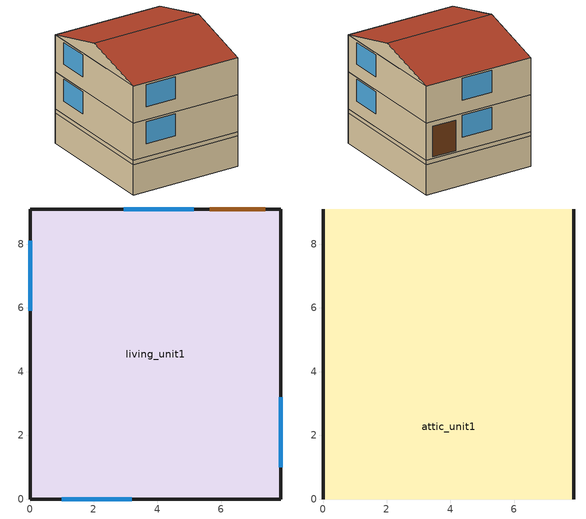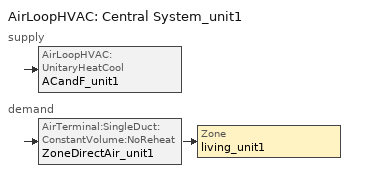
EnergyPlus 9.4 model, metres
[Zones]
living_unit1
 floor adiabatic (Interior Floor): 0,0 0,9.1 7.88,9.1 7.88,0 z2.9; 0,0 0,9.1 7.88,9.1 7.88,0 z0.3
 floor othersidecoefficients (Exterior Floor): 0,0 0,9.1 7.88,9.1 7.88,0 z-2.13
 wall outside (Exterior Wall): 0,0 7.88,0 7.88,9.1 0,9.1 0,0 z0.3:2.9; 0,0 7.88,0 7.88,9.1 0,9.1 0,0 z2.9:5.49
 wall outside (Basement Wall): 0,0 7.88,0 7.88,9.1 0,9.1 0,0 z0:0.3
 wall othersidecoefficients (Basement Wall): 0,0 7.88,0 7.88,9.1 0,9.1 0,0 z-2.13:0
 window (Exterior Window): 1,0 3.19,0 / 5.13,9.1 2.94,9.1 / 7.88,1 7.88,3.19 / 0,8.1 0,5.91 z1.22:2.74; 1,0 3.19,0 / 5.13,9.1 2.94,9.1 / 7.88,1 7.88,3.19 / 0,8.1 0,5.91 z3.81:5.34
 door (Exterior Door): 7.38,9.1 5.63,9.1 z0.4:2.54
 ceiling to attic_unit1 (Interior Ceiling): 0,0 7.88,0 7.88,9.1 0,9.1 z5.49
attic_unit1
 wall outside (Gable_end): 7.88,0,5.49 7.88,9.1,5.49 7.88,4.55,6.7; 0,9.1,5.49 0,0,5.49 0,4.55,6.7
 roof outside (Exterior Roof): 0,0,5.49 7.88,0,5.49 7.88,4.55,6.7 0,4.55,6.7; 7.88,9.1,5.49 0,9.1,5.49 0,4.55,6.7 7.88,4.55,6.7
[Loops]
AirLoopHVAC 'Central System_unit1'
 supply: AirLoopHVAC:UnitaryHeatCool 'ACandF_unit1'
 demand: AirTerminal:SingleDuct:ConstantVolume:NoReheat 'ZoneDirectAir_unit1' > Zone 'living_unit1'
[Building]
SF+CZ5AWH+USA_IL_Chicago-OHare.Intl.AP.725300+gasfurnace+heatedbsmt+IECC_2018: North Axis {deg}=0; Terrain=Suburbs; Loads Convergence Tolerance Value {W}=0.4; Temperature Convergence Tolerance Value {deltaC}=0.5; Solar Distribution=MinimalShadowing; Maximum Number of Warmup Days=20; Minimum Number of Warmup Days=2
[Site:Location]
Chicago Ohare Intl Ap_IL_USA Design_Conditions: Latitude {deg}=41.98; Longitude {deg}=-87.92; Time Zone {hr}=-6; Elevation {m}=201
[SizingPeriod:DesignDay] Day of Month=21; Dry-Bulb Temperature Range Modifier Type=DefaultMultipliers; Humidity Condition Type=Wetbulb; Barometric Pressure {Pa}=98934; Rain Indicator=No; Snow Indicator=No; Daylight Saving Time Indicator=No
Name | Month | Day Type | Maximum Dry-Bulb Temperature {C} | Daily Dry-Bulb Temperature Range {deltaC} | Wetbulb or DewPoint at Maximum Dry-Bulb {C} | Wind Speed {m/s} | Wind Direction {deg} | Solar Model Indicator | Sky Clearness | ASHRAE Clear Sky Optical Depth for Beam Irradiance (taub) | ASHRAE Clear Sky Optical Depth for Diffuse Irradiance (taud)
Chicago Ohare Intl Ap Ann Htg 99.6% Condns DB | 1 | WinterDesignDay | -20 | 0 | -20 | 4.9 | 270 | ASHRAEClearSky | 0
Chicago Ohare Intl Ap Ann Clg .4% Condns DB=>MWB | 7 | SummerDesignDay | 33.3 | 10.5 | 23.7 | 5.2 | 230 | ASHRAETau |  | 0.455 | 2.05
[Material]
Name | Roughness | Thickness {m} | Conductivity {W/m-K} | Density {kg/m3} | Specific Heat {J/kg-K} | Solar Absorptance | Thermal Absorptance | Visible Absorptance
sheathing_consol_layer | Rough | 0.0127 | 0.0940184 | 685.008 | 1172.332
ceil_consol_layer | Rough | 0.300206 | 0.0617176 | 41.9286 | 776.251
floor_consol_layer | Rough | 0.23495 | 0.0515515 | 55.074 | 916.9311
bsmtwall_consol_layer | Rough | 0.2397 | 0.0601466 | 120.801 | 1036.26
wall_consol_layer | Rough | 0.2397 | 0.057165 | 120.801 | 1036.26
Asphalt_shingle | MediumRough | 0.00633985 | 0.08186 | 1121.29 | 1255.2 | 0.75
cement_stucco | MediumSmooth | 0.01905 | 0.721 | 1865.58 | 878.64
syn_stucco | MediumSmooth | 0.003048 | 8.65E-02 | 400 | 878.64
Drywall_1/2in | MediumSmooth | 0.0127 | 0.16009 | 800.923 | 1087.84
OSB_5/8in | MediumSmooth | 0.015875 | 0.1163 | 544.627 | 1213.36
OSB_7/16in | MediumSmooth | 0.0111125 | 0.1163 | 544.627 | 1213.36
Plywood_3/4in | Rough | 0.01905 | 0.115458 | 544.68 | 674.54 | 0.7 | 0.9 | 0.7
Carpet_n_pad | MediumSmooth | 0.0254001 | 0.0601314 | 32.0369 | 836.8 | 0.7 | 0.9 | 0.7
OSB_1/2in | MediumSmooth | 0.0127 | 0.1163 | 544.627 | 1213.36 | 0.7 | 0.9 | 0.7
door_const | Smooth | 0.0422696 | 0.0720096 | 512.64 | 767.58
Std Wood 6inch | MediumSmooth | 0.15 | 0.12 | 540 | 1210 | 0.7 | 0.9 | 0.7
[Construction]
Exterior Wall: syn_stucco, sheathing_consol_layer, OSB_7/16in, wall_consol_layer, Drywall_1/2in
InteriorFurnishings: Std Wood 6inch
Exterior Floor: floor_consol_layer, Plywood_3/4in, Carpet_n_pad
Interior Floor: Plywood_3/4in, Carpet_n_pad
Interior Ceiling: ceil_consol_layer, Drywall_1/2in
Exterior Roof: Asphalt_shingle, OSB_1/2in
Exterior Window: Glass
Exterior Door: door_const
Gable_end: cement_stucco, Bldg_paper_felt, OSB_5/8in, Air_4_in_vert, Drywall_1/2in
Basement Wall: Plywood_3/4in, bsmtwall_consol_layer, Plywood_3/4in
[Material:NoMass]
Bldg_paper_felt: Roughness=Smooth; Thermal Resistance {m2-K/W}=0.0105666
[Material:AirGap]
Air_4_in_vert: Thermal Resistance {m2-K/W}=0.158499
[WindowMaterial:SimpleGlazingSystem]
Glass: U-Factor {W/m2-K}=1; Solar Heat Gain Coefficient=0.8; Visible Transmittance=0.88
[Zone] Multiplier=1
living_unit1; attic_unit1
[InternalMass]
Internalmass_unit1: Construction=InteriorFurnishings; Zone or ZoneList=living_unit1; Surface Area {m2}=300
[ThermostatSetpoint:DualSetpoint]
thermostat_living Dual SP Control: Heating Setpoint Temperature Schedule=heating_sch; Cooling Setpoint Temperature Schedule=cooling_sch
[AvailabilityManager:Scheduled]
System availability: Schedule=always_avail
[Sizing:System]
Central System_unit1: Type of Load to Size On=Sensible; Design Outdoor Air Flow Rate {m3/s}=autosize; Central Heating Maximum System Air Flow Ratio=1; Preheat Design Temperature {C}=7; Preheat Design Humidity Ratio {kgWater/kgDryAir}=0.008; Precool Design Temperature {C}=11; Precool Design Humidity Ratio {kgWater/kgDryAir}=0.008; Central Cooling Design Supply Air Temperature {C}=12; Central Heating Design Supply Air Temperature {C}=50; Type of Zone Sum to Use=NonCoincident; 100% Outdoor Air in Cooling=No; 100% Outdoor Air in Heating=No; Central Cooling Design Supply Air Humidity Ratio {kgWater/kgDryAir}=0.008; Central Heating Design Supply Air Humidity Ratio {kgWater/kgDryAir}=0.008; Cooling Supply Air Flow Rate Method=DesignDay; Heating Supply Air Flow Rate Method=DesignDay; Zone Maximum Outdoor Air Fraction=1; Cooling Design Capacity Method=CoolingDesignCapacity; Cooling Design Capacity {W}=autosize; Heating Design Capacity Method=HeatingDesignCapacity; Heating Design Capacity {W}=autosize; Central Cooling Capacity Control Method=OnOff
[ZoneControl:Thermostat]
Zone Thermostat_unit1: Zone or ZoneList=living_unit1; Control Type Schedule=zone_control_type; Control 1=thermostat_living Dual SP Control
[AirTerminal:SingleDuct:ConstantVolume:NoReheat]
ZoneDirectAir_unit1: Availability Schedule=always_avail; Maximum Air Flow Rate {m3/s}=autosize
[Coil:Cooling:DX:SingleSpeed]
DX Cooling Coil_unit1: Availability Schedule=always_avail; Gross Rated Total Cooling Capacity {W}=autosize; Gross Rated Sensible Heat Ratio=autosize; Gross Rated Cooling COP {W/W}=3.97009; Rated Air Flow Rate {m3/s}=autosize; Total Cooling Capacity Function of Temperature Curve=Cool-Cap-FT; Total Cooling Capacity Function of Flow Fraction Curve=ConstantCubic; Energy Input Ratio Function of Temperature Curve=Cool-EIR-FT; Energy Input Ratio Function of Flow Fraction Curve=ConstantCubic; Part Load Fraction Correlation Curve=Cool-PLF-fPLR
[Fan:OnOff]
Supply Fan_unit1: Availability Schedule=always_avail; Fan Total Efficiency=0.377; Pressure Rise {Pa}=400; Maximum Flow Rate {m3/s}=autosize; Motor Efficiency=0.65; Motor In Airstream Fraction=1
[AirLoopHVAC]
Central System_unit1: Design Supply Air Flow Rate {m3/s}=autosize
[AirLoopHVAC:UnitaryHeatCool]
ACandF_unit1: Availability Schedule=always_avail; Supply Air Fan Operating Mode Schedule=fan_cycle; Maximum Supply Air Temperature {C}=80; Cooling Supply Air Flow Rate {m3/s}=autosize; Heating Supply Air Flow Rate {m3/s}=autosize; No Load Supply Air Flow Rate {m3/s}=0; Controlling Zone or Thermostat Location=living_unit1; Supply Fan=Supply Fan_unit1; Fan Placement=BlowThrough; Heating Coil=Main Fuel Heating Coil_unit1; Cooling Coil=DX Cooling Coil_unit1; Dehumidification Control Type=None
[Coil:Heating:Fuel]
Main Fuel heating coil_unit1: Availability Schedule=always_avail; Fuel Type=NaturalGas; Burner Efficiency=0.9; Nominal Capacity {W}=autosize
[Zone equipment]
living_unit1: ZoneDirectAir_unit1
[People]
people_unit1: Zone or ZoneList=living_unit1; Number of People Schedule=Occupancy; Number of People Calculation Method=People; Number of People=3; Fraction Radiant=0; Sensible Heat Fraction=autocalculate; Activity Level Schedule=activity_sch; Enable ASHRAE 55 Comfort Warnings=No; Mean Radiant Temperature Calculation Type=ZoneAveraged
[Lights] Zone or ZoneList=living_unit1; Schedule=InteriorLightingHE; Design Level Calculation Method=Watts/Area; Return Air Fraction=0; Fraction Radiant=0.6; Fraction Visible=0.2; Fraction Replaceable=0
Name | Watts per Zone Floor Area {W/m2}
Living Hardwired Lighting1 | 1.15189
Living Plug-in Lighting1 | 0.478468
[ElectricEquipment]
plug_loads: Zone or ZoneList=living_unit1; Schedule=MiscPlugLoad; Design Level Calculation Method=EquipmentLevel; Design Level {W}=750; Fraction Latent=0; Fraction Radiant=0.3; Fraction Lost=0.1
[Schedule:Day:Hourly]
OccupancyDay: 1, 1, 1, 1, 1, 1, 1, 0.8831, 0.40861, 0.24189, 0.24189, 0.24189, 0.24189, 0.24189, 0.24189, 0.24189, 0.29498, 0.5531, 0.89693, 0.89693, 0.89693, 1, 1, 1
LightingDay_EELighting: 0.06875, 0.06875, 0.06875, 0.06875, 0.20625, 0.429688, 0.48125, 0.429688, 0.189062, 0.128906, 0.128906, 0.128906, 0.128906, 0.128906, 0.128906, 0.223438, 0.48125, 0.670312, 0.902344, 1, 1, 0.75625, 0.421094, 0.171875
MiscPlugLoadDay: 0.60749, 0.559339, 0.552853, 0.545071, 0.524481, 0.585279, 0.676232, 0.718547, 0.60749, 0.517023, 0.529183, 0.529345, 0.520428, 0.538424, 0.568742, 0.600357, 0.710117, 0.862678, 0.936608, 0.966764, 1, 0.976654, 0.845169, 0.734436
[Schedule:Week:Compact]
MiscPlugLoadWeek: For: AllDays, MiscPlugLoadDay
OccupancyWeek: For: AllDays, OccupancyDay
LightingProfileWeek_EELighting: For: AllDays, LightingDay_EELighting
[Schedule:Year]
Occupancy: OccupancyWeek, 1, 1, 12, 31
InteriorLightingHE: LightingProfileWeek_EELighting, 1, 1, 12, 31
MiscPlugLoad: MiscPlugLoadWeek, 1, 1, 12, 31
[Schedule:Compact]
activity_sch: Through: 12/31, For: AllDays, Until: 24:00, 117.28
zone_control_type: Through: 12/31, For: AllDays, Until 24:00, 4
always_avail: Through: 12/31, For: AllDays, Until: 24:00, 1
heating_sch: Through: 12/31, For: AllDays, Until: 24:00, 22.22
cooling_sch: Through: 12/31, For: AllDays, Until: 24:00, 23.88
fan_cycle: Through: 12/31, For: AllDays, Until: 24:00, 0
[Curve:Biquadratic] Minimum Value of x=-100; Maximum Value of x=100; Minimum Value of y=-100; Maximum Value of y=100
Name | Coefficient1 Constant | Coefficient2 x | Coefficient3 x**2 | Coefficient4 y | Coefficient5 y**2 | Coefficient6 x*y
Cool-Cap-fT | 1.26489 | -0.035055 | 0.00211086 | -0.00152689 | -7.0308e-06 | -0.000469184
Cool-EIR-fT | 0.384024 | 0.0296967 | -0.00113293 | 0.00649067 | 0.000262699 | -0.000120722
[Curve:Quadratic]
Cool-PLF-fPLR: Coefficient1 Constant=0.801414; Coefficient2 x=0.237447; Coefficient3 x**2=-0.0393773; Minimum Value of x=0; Maximum Value of x=1; Minimum Curve Output=0.7; Maximum Curve Output=1
[Curve:Cubic]
ConstantCubic: Coefficient1 Constant=1; Coefficient2 x=0; Coefficient3 x**2=0; Coefficient4 x**3=0; Minimum Value of x=-100; Maximum Value of x=100
